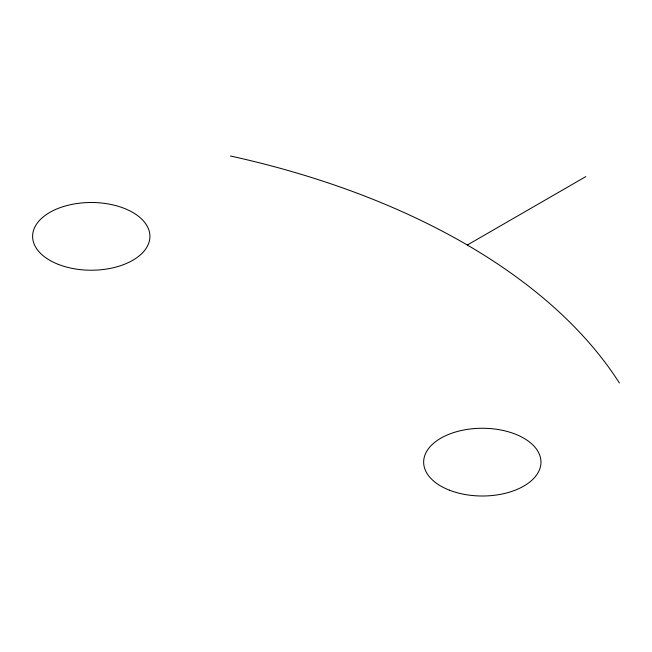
<?xml version="1.0" encoding="UTF-8"?>
<svg xmlns="http://www.w3.org/2000/svg" width="652" height="652" viewBox="0 0 652 652"><rect width="100%" height="100%" fill="white"/><g stroke="black" fill="none" stroke-linecap="round" stroke-linejoin="round"><path stroke-width="0.98" d="M467.321 245.022L585.822 176.602M230.449 155.999A667.738 385.519 0 0 1 619.4 382.993M58.378 264.402A58.656 33.863 0 0 0 149.764 238.779A58.656 33.863 0 0 0 65.624 205.902A58.656 33.863 0 0 0 58.378 264.402M449.44 490.182A58.656 33.863 0 0 0 540.826 464.55A58.656 33.863 0 0 0 456.685 431.673A58.656 33.863 0 0 0 449.44 490.182"/></g></svg>
